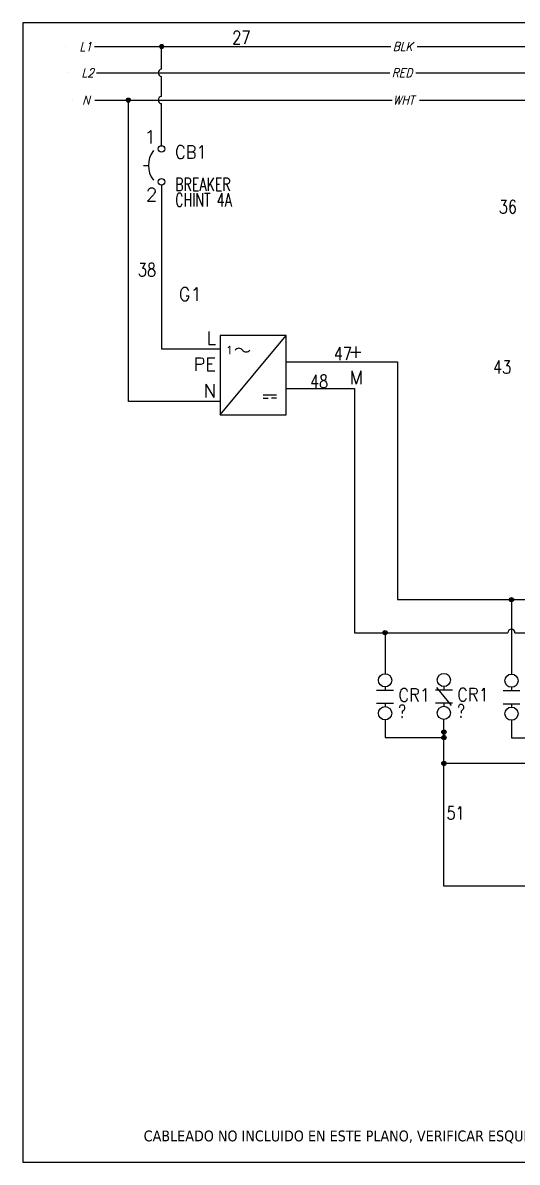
# Model space of a CAD drawing. Header units: inches. Extents: x 15 to 148, y 10 to 111.
# Drawn here: x 126.91 to 133.94, y 94.57 to 110.76 of the extents above; entities that cross this region are included whole.
import ezdxf
from ezdxf.enums import TextEntityAlignment as Align

# ---------------------------------------------------------------- set-up
doc = ezdxf.new("R2010")
doc.units = ezdxf.units.IN
doc.header["$MEASUREMENT"] = 0
doc.linetypes.add('HIDDEN2', pattern=[0.1875, 0.125, -0.0625])
for name, color, linetype in [('BLK_12AWG', 7, 'Continuous'), ('CONTORNO', 179, 'Continuous'), ('DESC', 1, 'Continuous'), ('MISC', 250, 'Continuous'), ('SYMS', 7, 'Continuous'), ('TAGS', 250, 'Continuous'), ('TERMS', 250, 'Continuous'), ('XREFCHILD', 134, 'Continuous')]:
    doc.layers.add(name, color=color, linetype=linetype)
doc.layers.add('WIRENO', color=5, linetype='Continuous', true_color=0x0000ff)
doc.styles.add('SLDTEXTSTYLE0', font='tahoma.ttf')
doc.styles.add('WD', font='romans.shx')
doc.styles.add('WD_IEC', font='isocp2.shx', dxfattribs={"width": 0.9, "height": 4})

# ---------------------------------------------------------------- blocks, each defined once
blk = doc.blocks.new('HT0_LGENERIC')
at = {"style": 'WD', "oblique": 15, "width": 0.9}
blk.add_attdef('COLOR', text='', height=0.125, dxfattribs=at).set_placement((0, 0), align=Align.MIDDLE_CENTER)
at = {"color": 7, "style": 'WD'}
for tag, p in [('X4_TINY_DOT_DONT_REMOVE', (-0.125, 0)), ('X1_TINY_DOT_DONT_REMOVE', (0.125, 0))]:
    blk.add_attdef(tag, p, '', height=0.0001, dxfattribs=at)
at = {"style": 'WD', "flags": 1}
for tag, p in [('X4TERM01', (-0.125, 0)), ('X1TERM01', (0.125, 0))]:
    blk.add_attdef(tag, p, '', height=0.01, dxfattribs=at)
blk = doc.blocks.new('WDDOT')
for radius in [0.03, 0.0187, 0.00929]:
    blk.add_circle((0, 0), radius)
blk = doc.blocks.new('VCB1')
at = {"linetype": 'HIDDEN2'}
blk.add_line((-0.171, 0), (-0.125, 0), dxfattribs=at)
for centre in [(0, 0.156), (0, -0.156)]:
    blk.add_circle(centre, 0.0312)
blk.add_arc((0.109, 0), 0.234, 143.1301, 216.8699)
at = {"style": 'WD'}
for tag, p, width in [('INST', (0.219, 0.388), 0.7), ('LOC', (0.219, 0.219), 0.7), ('TAG1', (0.127, 0.064), 0.9), ('XREF', (0.129, -0.09), 0.7), ('DESC1', (0.129, -0.242), 0.7), ('DESC2', (0.129, -0.389), 0.7)]:
    blk.add_attdef(tag, p, '', height=0.125, dxfattribs=dict(at, width=width))
at = {"linetype": 'Continuous', "style": 'WD'}
for tag, height, flags, p in [('TERM01', 0.125, 8, (-0.055, 0.207)), ('MFG', 0.01, 9, (-0.142, -0.088)), ('CAT', 0.01, 9, (-0.142, -0.073))]:
    blk.add_attdef(tag, text='', height=height, dxfattribs=dict(at, flags=flags)).set_placement(p, align=Align.RIGHT)
at = {"style": 'WD', "width": 0.7}
blk.add_attdef('RATING1', text='', height=0.125, dxfattribs=at).set_placement((-0.188, 0.062), align=Align.RIGHT)
at = {"color": 7, "style": 'WD', "flags": 1}
for tag, p in [('X2TERM01', (0, 0.188)), ('X8TERM02', (0, -0.188))]:
    blk.add_attdef(tag, p, '', height=0.0125, dxfattribs=at)
at = {"color": 7, "style": 'WD'}
for tag, p in [('X4LINK', (-0.25, 0)), ('X1LINK', (0, 0))]:
    blk.add_attdef(tag, p, '', height=0.01, dxfattribs=at)
at = {"linetype": 'Continuous', "style": 'WD', "flags": 9}
blk.add_attdef('ASSYCODE', text='', height=0.01, dxfattribs=at).set_placement((-0.153, -0.106), align=Align.CENTER)
at = {"style": 'WD', "flags": 9}
for tag, p in [('FAMILY', (-0.142, -0.036)), ('CONTACT', (-0.129, -0.129))]:
    blk.add_attdef(tag, text='', height=0.01, dxfattribs=at).set_placement(p, align=Align.RIGHT)
at = {"linetype": 'Continuous', "style": 'WD', "flags": 8}
blk.add_attdef('TERM02', text='', height=0.125, dxfattribs=at).set_placement((-0.041, -0.213), align=Align.TOP_RIGHT)
blk = doc.blocks.new('HPW1_1PH')
for p, q in [((0, -0.625), (0.625, 0.125)), ((0.407, -0.437), (0.532, -0.437)), ((0.407, -0.469), (0.454, -0.469)), ((0.532, -0.469), (0.485, -0.469))]:
    blk.add_line(p, q)
blk.add_lwpolyline([(0.625, 0.125), (0, 0.125), (0, -0.625), (0.625, -0.625)], close=True)
for centre, start, end in [((0.175, -0.039), 36.8699, 143.1301), ((0.245, 0.014), 216.8699, 323.1301)]:
    blk.add_arc(centre, 0.0438, start, end)
at = {"style": 'WD_IEC'}
blk.add_text('1', height=0.084, dxfattribs=at).set_placement((0.105, -0.012), align=Align.MIDDLE_RIGHT)
at = {"style": 'WD', "width": 0.7}
for tag, p in [('INST', (-0.284, 0.794)), ('LOC', (-0.284, 0.624)), ('RATING1', (-0.284, 0.285)), ('XREF', (-0.284, -0.691)), ('DESC1', (-0.284, -0.847)), ('DESC2', (-0.284, -1.003)), ('DESC3', (-0.284, -1.158))]:
    blk.add_attdef(tag, text='', height=0.125, dxfattribs=at).set_placement(p, align=Align.CENTER)
at = {"style": 'WD'}
blk.add_attdef('TAG1', text='', height=0.125, dxfattribs=at).set_placement((-0.284, 0.455), align=Align.CENTER)
at = {"linetype": 'Continuous', "style": 'WD', "flags": 9}
for tag, p in [('MFG', (0.887, 0.257)), ('CAT', (0.889, 0.277)), ('ASSYCODE', (0.887, -0.564))]:
    blk.add_attdef(tag, text='', height=0.01, dxfattribs=at).set_placement(p, align=Align.CENTER)
at = {"linetype": 'Continuous', "style": 'WD', "flags": 8}
for tag, p in [('TERM01', (-0.04, 0.04)), ('TERM04', (1.352, -0.085)), ('TERM02', (-0.04, -0.21)), ('TERM05', (1.352, -0.335)), ('TERM03', (-0.04, -0.46))]:
    blk.add_attdef(tag, text='', height=0.125, dxfattribs=at).set_placement(p, align=Align.RIGHT)
at = {"style": 'WD'}
for tag, p, height, flags in [('X4TERM01', (0, 0), 0.0125, 1), ('X1TERM04', (0.625, -0.125), 0.0125, 1), ('X4TERM02', (0, -0.25), 0.0125, 1), ('X1TERM05', (0.625, -0.375), 0.0125, 1), ('X4TERM03', (0, -0.5), 0.0125, 1), ('FAMILY', (0.862, -0.483), 0.01, 9)]:
    blk.add_attdef(tag, p, '', height=height, dxfattribs=dict(at, flags=flags))
blk = doc.blocks.new('VCR21T')
at = {"linetype": 'Continuous'}
for p, q in [((-0.08, 0.062), (0.08, 0.062)), ((-0.08, -0.062), (0.08, -0.062))]:
    blk.add_line(p, q, dxfattribs=at)
for p, q in [((0, 0.094), (0, 0.062)), ((0, -0.062), (0, -0.094))]:
    blk.add_line(p, q)
for centre in [(0, 0.156), (0, -0.156)]:
    blk.add_circle(centre, 0.0625)
at = {"style": 'WD'}
for tag, p, width in [('INST', (0.125, 0.326), 0.7), ('LOC', (0.125, 0.156), 0.7), ('TAG2', (0.127, -0.045), 0.9), ('XREF', (0.129, -0.199), 0.7), ('DESC1', (0.129, -0.351), 0.7), ('DESC2', (0.129, -0.499), 0.7), ('DESC3', (0.129, -0.646), 0.7)]:
    blk.add_attdef(tag, p, '', height=0.125, dxfattribs=dict(at, width=width))
for tag, p, height, flags in [('X2TERM01', (0, 0.219), 0.0125, 1), ('FAMILY', (-0.181, 0.003), 0.01, 9), ('CONTACT', (-0.181, -0.014), 0.01, 1), ('X8TERM02', (0, -0.219), 0.0125, 1)]:
    blk.add_attdef(tag, p, '', height=height, dxfattribs=dict(at, flags=flags))
at = {"linetype": 'Continuous', "style": 'WD', "width": 0.8, "flags": 8}
for tag, p in [('TERM01', (0, 0.156)), ('TERM02', (0, -0.156))]:
    blk.add_attdef(tag, text='', height=0.0625, dxfattribs=at).set_placement(p, align=Align.MIDDLE_CENTER)
at = {"color": 7, "style": 'WD'}
for tag, p in [('X4LINK', (-0.141, 0)), ('X1LINK', (0.125, 0))]:
    blk.add_attdef(tag, p, '', height=0.01, dxfattribs=at)
blk = doc.blocks.new('VCR22T')
at = {"linetype": 'Continuous'}
for p, q in [((-0.08, 0.062), (0.08, 0.062)), ((-0.069, 0.086), (0.069, -0.086)), ((-0.08, -0.062), (0.08, -0.062))]:
    blk.add_line(p, q, dxfattribs=at)
for p, q in [((0, 0.094), (0, 0.062)), ((0, -0.062), (0, -0.094))]:
    blk.add_line(p, q)
for centre in [(0, 0.156), (0, -0.156)]:
    blk.add_circle(centre, 0.0625)
at = {"style": 'WD'}
for tag, p, width in [('INST', (0.125, 0.326), 0.7), ('LOC', (0.125, 0.156), 0.7), ('TAG2', (0.127, -0.045), 0.9), ('XREF', (0.129, -0.199), 0.7), ('DESC1', (0.129, -0.351), 0.7), ('DESC2', (0.129, -0.499), 0.7), ('DESC3', (0.129, -0.646), 0.7)]:
    blk.add_attdef(tag, p, '', height=0.125, dxfattribs=dict(at, width=width))
for tag, p, height, flags in [('X2TERM01', (0, 0.219), 0.0125, 1), ('FAMILY', (-0.181, 0.003), 0.01, 9), ('CONTACT', (-0.181, -0.014), 0.01, 1), ('X8TERM02', (0, -0.219), 0.0125, 1)]:
    blk.add_attdef(tag, p, '', height=height, dxfattribs=dict(at, flags=flags))
at = {"linetype": 'Continuous', "style": 'WD', "width": 0.8, "flags": 8}
for tag, p in [('TERM01', (0, 0.156)), ('TERM02', (0, -0.156))]:
    blk.add_attdef(tag, text='', height=0.0625, dxfattribs=at).set_placement(p, align=Align.MIDDLE_CENTER)
at = {"color": 7, "style": 'WD'}
for tag, p in [('X4LINK', (-0.141, 0)), ('X1LINK', (0.125, 0))]:
    blk.add_attdef(tag, p, '', height=0.01, dxfattribs=at)
blk = doc.blocks.new('WD_WNH')
at = {"linetype": 'Continuous', "style": 'WD', "width": 0.8}
blk.add_attdef('WIRENO', text='', height=0.125, dxfattribs=at).set_placement((0, 0.062), align=Align.CENTER)
at = {"style": 'WD', "flags": 1}
for tag, p in [('W01USER', (0, 0.078)), ('W02USER', (0, 0.07)), ('W03USER', (0, 0.062)), ('W04USER', (0, 0.055)), ('W05USER', (0, 0.047)), ('W06USER', (0, 0.039)), ('W07USER', (0, 0.031)), ('W08USER', (0, 0.023)), ('W09USER', (0, 0.016)), ('W10USER', (0, 0.008))]:
    blk.add_attdef(tag, text='', height=0.005, dxfattribs=at).set_placement(p, align=Align.CENTER)
blk = doc.blocks.new('WD_WNV')
at = {"linetype": 'Continuous', "style": 'WD', "width": 0.8}
blk.add_attdef('WIRENO', text='', height=0.125, dxfattribs=at).set_placement((-0.05, 0), align=Align.MIDDLE_RIGHT)
at = {"style": 'WD', "flags": 1}
for tag, p in [('W01USER', (-0.062, 0.094)), ('W02USER', (-0.062, 0.086)), ('W03USER', (-0.062, 0.078)), ('W04USER', (-0.062, 0.07)), ('W05USER', (-0.062, 0.062)), ('W06USER', (-0.062, 0.055)), ('W07USER', (-0.062, 0.047)), ('W08USER', (-0.062, 0.039)), ('W09USER', (-0.062, 0.031)), ('W10USER', (-0.062, 0.023))]:
    blk.add_attdef(tag, text='', height=0.005, dxfattribs=at).set_placement(p, align=Align.CENTER)

msp = doc.modelspace()

# ---------------------------------------------------------------- linework, layer by layer
at = {"color": 7, "linetype": 'Continuous'}
for p, q in [((147.66, 110.759), (126.91, 110.759)), ((126.91, 110.759), (126.91, 94.574)), ((126.91, 94.574), (147.66, 94.574))]:
    msp.add_line(p, q, dxfattribs=at)
at = {"layer": 'BLK_12AWG'}
for p, q in [((127.93, 110.422), (132.139, 110.422)), ((128.884, 110.098), (128.884, 110.422)), ((132.513, 110.422), (146.543, 110.422)), ((127.958, 110.048), (132.125, 110.048)), ((128.884, 109.71), (128.884, 109.998)), ((132.498, 110.048), (146.543, 110.048)), ((127.934, 109.66), (132.161, 109.66)), ((128.411, 105.378), (128.411, 109.66)), ((128.884, 109.003), (128.884, 109.61)), ((132.546, 109.66), (146.551, 109.66)), ((128.883, 108.451), (128.883, 106.128)), ((128.883, 106.128), (129.717, 106.128)), ((130.655, 105.941), (132.235, 105.941)), ((132.235, 105.941), (132.235, 102.565)), ((130.655, 105.566), (131.624, 105.566)), ((131.624, 105.566), (131.624, 102.095)), ((129.717, 105.378), (128.411, 105.378)), ((132.235, 102.565), (133.855, 102.565)), ((133.855, 102.565), (133.855, 101.507)), ((133.855, 102.565), (135.777, 102.565)), ((131.624, 102.095), (132.059, 102.095)), ((132.059, 102.095), (132.059, 101.513)), ((132.059, 102.095), (133.805, 102.095)), ((133.905, 102.095), (135.727, 102.095)), ((132.059, 100.856), (132.059, 100.606)), ((132.895, 100.606), (132.895, 100.862)), ((133.855, 100.851), (133.855, 100.601)), ((132.895, 98.496), (132.895, 100.684)), ((132.059, 100.606), (132.895, 100.606)), ((133.855, 100.601), (134.686, 100.601)), ((134.636, 100.238), (132.895, 100.238)), ((134.83, 98.496), (132.895, 98.496))]:
    msp.add_line(p, q, dxfattribs=at)
for centre, start, end in [((128.884, 110.048), 90, 270), ((128.884, 109.66), 90, 270), ((133.855, 102.095), 0, 180)]:
    msp.add_arc(centre, 0.05, start, end, dxfattribs=at)

# ---------------------------------------------------------------- block references
at = {"layer": 'SYMS'}
ref = msp.add_blockref('HT0_LGENERIC', (127.805, 110.42), dxfattribs=at)
ref.add_attrib('X1_TINY_DOT_DONT_REMOVE', '.', (128.105, 110.42), dxfattribs={"layer": 'MISC', "color": 7, "height": 0.0001, "style": 'WD'})
ref.add_attrib('X4_TINY_DOT_DONT_REMOVE', '.', (127.517, 110.42), dxfattribs={"layer": 'MISC', "color": 7, "height": 0.0001, "style": 'WD'})
ref.add_attrib('COLOR', 'L1', dxfattribs={"layer": 'MISC', "height": 0.125, "style": 'WD', "oblique": 15, "width": 0.9}).set_placement((127.805, 110.42), align=Align.MIDDLE_CENTER)
for p in [(128.884, 110.422), (128.411, 109.66), (133.855, 102.565), (132.059, 102.095), (132.895, 100.684), (132.895, 100.606), (132.895, 100.238)]:
    msp.add_blockref('WDDOT', p, dxfattribs=at)
ref = msp.add_blockref('HT0_LGENERIC', (132.309, 110.422), dxfattribs=at)
ref.add_attrib('X1_TINY_DOT_DONT_REMOVE', '.', (132.513, 110.422), dxfattribs={"layer": 'MISC', "color": 7, "height": 0.0001, "style": 'WD'})
ref.add_attrib('X4_TINY_DOT_DONT_REMOVE', '.', (132.139, 110.422), dxfattribs={"layer": 'MISC', "color": 7, "height": 0.0001, "style": 'WD'})
ref.add_attrib('COLOR', 'BLK', dxfattribs={"layer": 'MISC', "height": 0.125, "style": 'WD', "oblique": 15, "width": 0.9}).set_placement((132.309, 110.422), align=Align.MIDDLE_CENTER)
ref = msp.add_blockref('HT0_LGENERIC', (127.833, 110.048), dxfattribs=at)
ref.add_attrib('X1_TINY_DOT_DONT_REMOVE', '.', (128.132, 110.048), dxfattribs={"layer": 'MISC', "color": 7, "height": 0.0001, "style": 'WD'})
ref.add_attrib('X4_TINY_DOT_DONT_REMOVE', '.', (127.544, 110.048), dxfattribs={"layer": 'MISC', "color": 7, "height": 0.0001, "style": 'WD'})
ref.add_attrib('COLOR', 'L2', dxfattribs={"layer": 'MISC', "height": 0.125, "style": 'WD', "oblique": 15, "width": 0.9}).set_placement((127.833, 110.048), align=Align.MIDDLE_CENTER)
ref = msp.add_blockref('HT0_LGENERIC', (132.301, 110.048), dxfattribs=at)
ref.add_attrib('X1_TINY_DOT_DONT_REMOVE', '.', (132.498, 110.048), dxfattribs={"layer": 'MISC', "color": 7, "height": 0.0001, "style": 'WD'})
ref.add_attrib('X4_TINY_DOT_DONT_REMOVE', '.', (132.125, 110.048), dxfattribs={"layer": 'MISC', "color": 7, "height": 0.0001, "style": 'WD'})
ref.add_attrib('COLOR', 'RED', dxfattribs={"layer": 'MISC', "height": 0.125, "style": 'WD', "oblique": 15, "width": 0.9}).set_placement((132.301, 110.048), align=Align.MIDDLE_CENTER)
ref = msp.add_blockref('HT0_LGENERIC', (127.809, 109.661), dxfattribs=at)
ref.add_attrib('X1_TINY_DOT_DONT_REMOVE', '.', (128.02, 109.661), dxfattribs={"layer": 'MISC', "color": 7, "height": 0.0001, "style": 'WD'})
ref.add_attrib('X4_TINY_DOT_DONT_REMOVE', '.', (127.62, 109.661), dxfattribs={"layer": 'MISC', "color": 7, "height": 0.0001, "style": 'WD'})
ref.add_attrib('COLOR', 'N', dxfattribs={"layer": 'MISC', "height": 0.125, "style": 'WD', "oblique": 15, "width": 0.9}).set_placement((127.809, 109.661), align=Align.MIDDLE_CENTER)
ref = msp.add_blockref('HT0_LGENERIC', (132.324, 109.66), dxfattribs=at)
ref.add_attrib('X1_TINY_DOT_DONT_REMOVE', '.', (132.546, 109.66), dxfattribs={"layer": 'MISC', "color": 7, "height": 0.0001, "style": 'WD'})
ref.add_attrib('X4_TINY_DOT_DONT_REMOVE', '.', (132.161, 109.66), dxfattribs={"layer": 'MISC', "color": 7, "height": 0.0001, "style": 'WD'})
ref.add_attrib('COLOR', 'WHT', dxfattribs={"layer": 'MISC', "height": 0.125, "style": 'WD', "oblique": 15, "width": 0.9}).set_placement((132.324, 109.66), align=Align.MIDDLE_CENTER)
ref = msp.add_blockref('VCB1', (128.883, 108.733), dxfattribs=dict(at, xscale=1.5, yscale=1.5, zscale=1.5))
ref.add_attrib('DESC2', 'CHINT 4A', (129.076, 108.149), dxfattribs={"layer": 'DESC', "height": 0.1875, "style": 'WD', "width": 0.7})
ref.add_attrib('DESC1', 'BREAKER', (129.076, 108.37), dxfattribs={"layer": 'DESC', "height": 0.1875, "style": 'WD', "width": 0.7})
ref.add_attrib('TAG1', 'CB1', (129.074, 108.829), dxfattribs={"layer": 'TAGS', "height": 0.1875, "style": 'WD', "width": 0.9})
ref.add_attrib('TERM02', '2', dxfattribs={"layer": 'TERMS', "linetype": 'Continuous', "height": 0.188, "style": 'WD', "flags": 8}).set_placement((128.822, 108.413), align=Align.TOP_RIGHT)
ref.add_attrib('TERM01', '1', dxfattribs={"layer": 'TERMS', "linetype": 'Continuous', "height": 0.188, "style": 'WD', "flags": 8}).set_placement((128.801, 109.043), align=Align.RIGHT)
ref = msp.add_blockref('HPW1_1PH', (129.717, 106.128), dxfattribs=dict(at, xscale=1.5, yscale=1.5, zscale=1.5))
ref.add_attrib('TERM01', 'L', dxfattribs={"layer": 'TERMS', "linetype": 'Continuous', "height": 0.188, "style": 'WD', "flags": 8}).set_placement((129.657, 106.188), align=Align.RIGHT)
ref.add_attrib('TERM02', 'PE', dxfattribs={"layer": 'TERMS', "linetype": 'Continuous', "height": 0.1875, "style": 'WD', "flags": 8}).set_placement((129.657, 105.814), align=Align.RIGHT)
ref.add_attrib('TERM03', 'N', dxfattribs={"layer": 'TERMS', "linetype": 'Continuous', "height": 0.188, "style": 'WD', "flags": 8}).set_placement((129.657, 105.438), align=Align.RIGHT)
ref.add_attrib('TERM04', '+', dxfattribs={"layer": 'TERMS', "linetype": 'Continuous', "height": 0.188, "style": 'WD', "flags": 8}).set_placement((131.746, 106.001), align=Align.RIGHT)
ref.add_attrib('TERM05', 'M', dxfattribs={"layer": 'TERMS', "linetype": 'Continuous', "height": 0.188, "style": 'WD', "flags": 8}).set_placement((131.746, 105.626), align=Align.RIGHT)
ref.add_attrib('TAG1', 'G1', dxfattribs={"layer": 'TAGS', "height": 0.1875, "style": 'WD'}).set_placement((129.291, 106.81), align=Align.CENTER)
ref = msp.add_blockref('VCR21T', (132.059, 101.185), dxfattribs=dict(at, xscale=1.5, yscale=1.5, zscale=1.5))
ref.add_attrib('XREF', '?', (132.252, 100.885), dxfattribs={"layer": 'XREFCHILD', "height": 0.188, "style": 'WD', "width": 0.7})
ref.add_attrib('TAG2', 'CR1', (132.249, 101.117), dxfattribs={"layer": 'TAGS', "height": 0.1875, "style": 'WD', "width": 0.9})
ref = msp.add_blockref('VCR22T', (132.895, 101.19), dxfattribs=dict(at, xscale=1.5, yscale=1.5, zscale=1.5))
ref.add_attrib('XREF', '?', (133.088, 100.891), dxfattribs={"layer": 'XREFCHILD', "height": 0.188, "style": 'WD', "width": 0.7})
ref.add_attrib('TAG2', 'CR1', (133.085, 101.122), dxfattribs={"layer": 'TAGS', "height": 0.1875, "style": 'WD', "width": 0.9})
ref = msp.add_blockref('VCR21T', (133.855, 101.179), dxfattribs=dict(at, xscale=1.5, yscale=1.5, zscale=1.5))
ref.add_attrib('XREF', '?', (134.048, 100.88), dxfattribs={"layer": 'XREFCHILD', "height": 0.188, "style": 'WD', "width": 0.7})
ref.add_attrib('TAG2', 'CR1', (134.046, 101.112), dxfattribs={"layer": 'TAGS', "height": 0.1875, "style": 'WD', "width": 0.9})
at = {"layer": 'WIRENO'}
ref = msp.add_blockref('WD_WNH', (130.016, 110.362), dxfattribs=dict(at, xscale=1.5, yscale=1.5, zscale=1.5))
ref.add_attrib('WIRENO', '27', dxfattribs={"linetype": 'Continuous', "height": 0.1875, "style": 'WD', "width": 0.8}).set_placement((130.016, 110.456), align=Align.CENTER)
ref = msp.add_blockref('WD_WNV', (134.008, 108.145), dxfattribs=dict(at, xscale=1.5, yscale=1.5, zscale=1.5))
ref.add_attrib('WIRENO', '36', dxfattribs={"linetype": 'Continuous', "height": 0.1875, "style": 'WD', "width": 0.8}).set_placement((133.933, 108.145), align=Align.MIDDLE_RIGHT)
ref = msp.add_blockref('WD_WNV', (128.879, 107.251), dxfattribs=dict(at, xscale=1.5, yscale=1.5, zscale=1.5))
ref.add_attrib('WIRENO', '38', dxfattribs={"linetype": 'Continuous', "height": 0.1875, "style": 'WD', "width": 0.8}).set_placement((128.804, 107.251), align=Align.MIDDLE_RIGHT)
ref = msp.add_blockref('WD_WNH', (131.459, 105.872), dxfattribs=dict(at, xscale=1.5, yscale=1.5, zscale=1.5))
ref.add_attrib('WIRENO', '47', dxfattribs={"linetype": 'Continuous', "height": 0.1875, "style": 'WD', "width": 0.8}).set_placement((131.459, 105.966), align=Align.CENTER)
ref = msp.add_blockref('WD_WNV', (133.926, 105.869), dxfattribs=dict(at, xscale=1.5, yscale=1.5, zscale=1.5))
ref.add_attrib('WIRENO', '43', dxfattribs={"linetype": 'Continuous', "height": 0.1875, "style": 'WD', "width": 0.8}).set_placement((133.851, 105.869), align=Align.MIDDLE_RIGHT)
ref = msp.add_blockref('WD_WNH', (131.121, 105.478), dxfattribs=dict(at, xscale=1.5, yscale=1.5, zscale=1.5))
ref.add_attrib('WIRENO', '48', dxfattribs={"linetype": 'Continuous', "height": 0.1875, "style": 'WD', "width": 0.8}).set_placement((131.121, 105.572), align=Align.CENTER)
ref = msp.add_blockref('WD_WNV', (133.265, 99.535), dxfattribs=dict(at, xscale=1.5, yscale=1.5, zscale=1.5))
ref.add_attrib('WIRENO', '51', dxfattribs={"linetype": 'Continuous', "height": 0.1875, "style": 'WD', "width": 0.8}).set_placement((133.19, 99.535), align=Align.MIDDLE_RIGHT)

# ---------------------------------------------------------------- texts
at = {"layer": 'CONTORNO', "color": 7, "insert": (136.062, 95.024), "char_height": 0.15372, "attachment_point": 3, "style": 'SLDTEXTSTYLE0'}
msp.add_mtext('CABLEADO NO INCLUIDO EN ESTE PLANO, VERIFICAR ESQUEMAS ELECTRONICOS.', dxfattribs=at)

doc.saveas('drawing.dxf')
